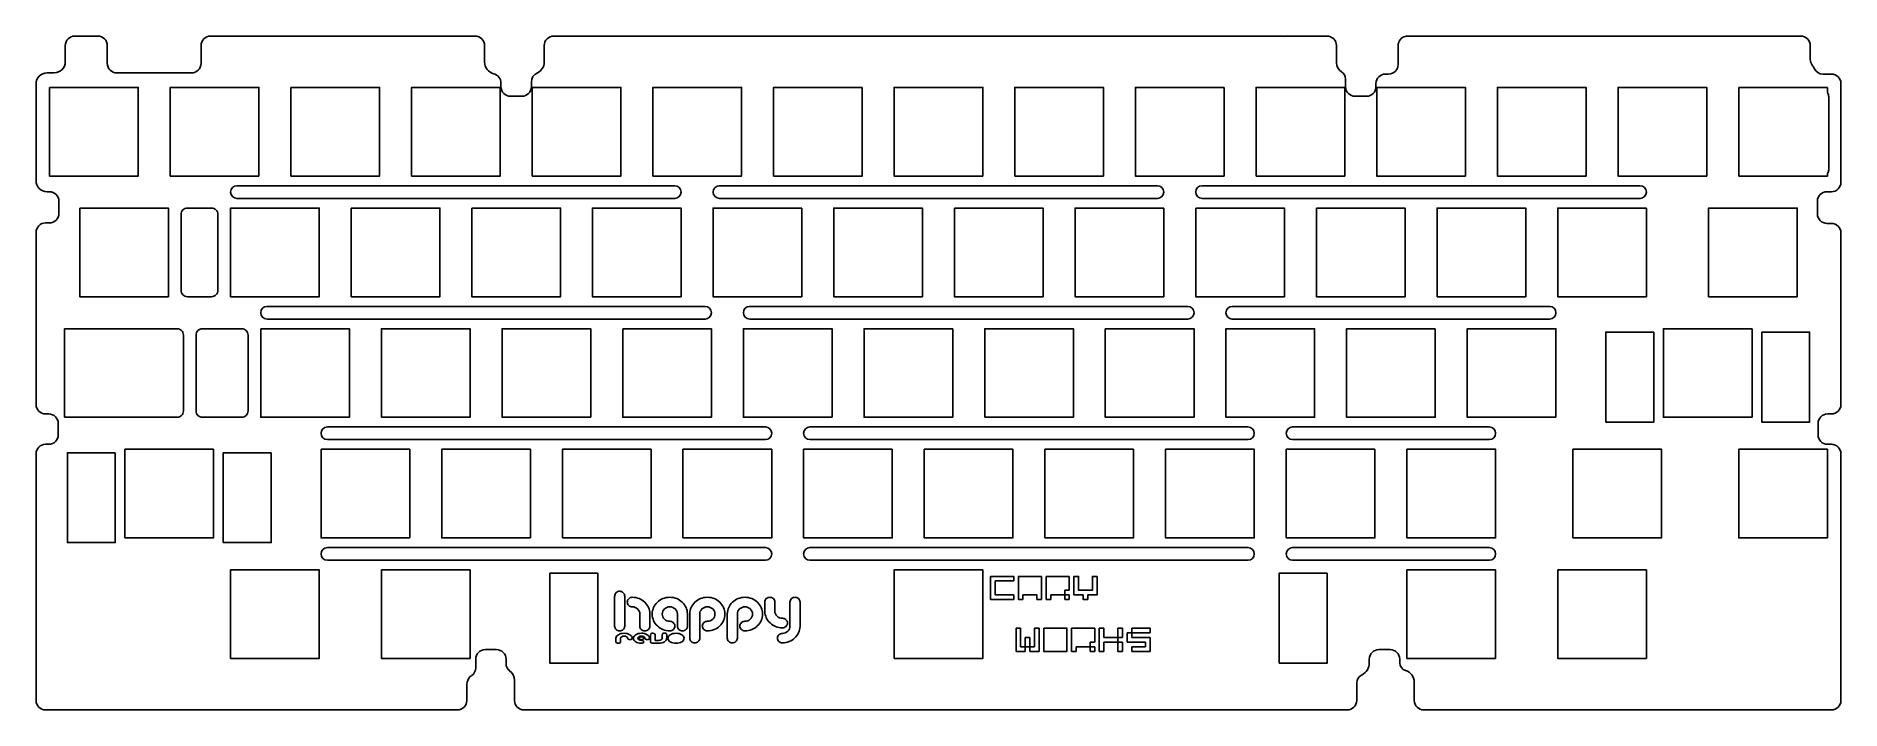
# Model space of a CAD drawing. Header units: millimetres. Extents: x 0 to 284, y -138 to -31.
import ezdxf

# ---------------------------------------------------------------- set-up
doc = ezdxf.new("R2010")
doc.units = ezdxf.units.MM
doc.header["$MEASUREMENT"] = 0

msp = doc.modelspace()

# ---------------------------------------------------------------- linework, layer by layer
for p, q in [((9.25, -31.21), (5.61, -31.21)), ((68.81, -31.21), (27.05, -31.21)), ((196.5, -31.21), (81.23, -31.21)), ((196.5, -31.25), (196.5, -31.21)), ((203.31, -31.21), (196.85, -31.21)), ((278.11, -31.21), (215.7, -31.21)), ((215.7, -31.21), (215.7, -31.25)), ((4.11, -32.71), (4.11, -35.27)), ((10.75, -35.52), (10.75, -32.71)), ((25.55, -32.71), (25.55, -35.52)), ((70.31, -35.32), (70.31, -32.71)), ((79.73, -32.71), (79.73, -35.31)), ((204.81, -35.41), (204.81, -32.71)), ((214.55, -32.71), (214.55, -35.71)), ((279.61, -34.89), (279.61, -32.71)), ((2.36, -37.02), (1.25, -37.02)), ((24.05, -37.02), (12.25, -37.02)), ((-0.5, -38.77), (-0.5, -54.05)), ((72.9, -39.21), (72.9, -38.62)), ((77.7, -38.42), (77.7, -39.21)), ((206.25, -39.21), (206.25, -37.98)), ((211.05, -38.71), (211.05, -39.21)), ((213.05, -37.21), (212.55, -37.21)), ((268.33, -40.31), (268.33, -39.33)), ((268.33, -39.33), (282.33, -39.33)), ((282.95, -37.21), (281.62, -37.21)), ((282.33, -39.33), (282.33, -40.08)), ((284.45, -54.3), (284.45, -38.71)), ((76.2, -40.71), (74.4, -40.71)), ((209.55, -40.71), (207.75, -40.71)), ((268.33, -52.33), (268.33, -40.33, 0)), ((282.53, -40.83), (282.53, -52.33)), ((268.33, -53.33), (268.33, -52.35)), ((282.33, -53.33), (268.33, -53.33)), ((282.33, -52.93), (282.33, -53.33)), ((1.25, -55.8), (1.6, -55.8)), ((282.25, -55.8), (282.95, -55.8)), ((3.1, -57.3), (3.1, -59.22)), ((280.75, -59.3), (280.75, -57.3)), ((-0.5, -62.22), (-0.5, -89.4)), ((1.6, -60.72), (1, -60.72)), ((282.95, -60.8), (282.25, -60.8)), ((284.45, -89.4), (284.45, -62.3)), ((1, -90.9), (1.5, -90.9)), ((282.35, -90.9), (282.95, -90.9)), ((3, -92.4), (3, -94.2)), ((280.85, -94.2), (280.85, -92.4)), ((1.5, -95.7), (1, -95.7)), ((282.95, -95.7), (282.35, -95.7)), ((-0.5, -97.2), (-0.5, -136.16)), ((284.45, -136.16), (284.45, -97.2)), ((158.97, -120.21), (158.97, -116.56)), ((158.97, -116.56), (162.63, -116.56)), ((162.63, -116.56), (162.63, -118.75)), ((90.85, -124.41), (90.85, -119.67)), ((92.44, -119.67), (92.44, -124.41)), ((159.71, -119.48), (159.71, -120.21)), ((161.9, -119.48), (159.71, -119.48)), ((162.63, -118.75), (161.9, -118.75)), ((161.9, -118.75), (161.9, -119.48)), ((161.9, -119.48), (162.63, -119.48)), ((161.9, -120.21), (161.9, -119.48)), ((162.63, -119.48), (162.63, -120.21)), ((94.83, -124.42), (94.83, -122.51)), ((96.41, -122.46), (96.41, -124.42)), ((100.76, -124.42), (100.76, -122.51)), ((102.34, -122.46), (102.34, -124.42)), ((102.7, -126.32), (102.7, -122.46)), ((104.29, -122.51), (104.29, -126.32)), ((108.63, -126.32), (108.63, -122.46)), ((110.22, -122.51), (110.22, -126.32)), ((114.56, -122.09), (114.56, -120.61)), ((116.14, -120.61), (116.14, -122.04)), ((118.53, -124.42), (118.53, -120.61)), ((120.12, -120.61), (120.12, -124.48)), ((159.71, -120.21), (158.97, -120.21)), ((162.63, -120.21), (161.9, -120.21)), ((154.22, -128.41), (154.22, -124.76)), ((154.22, -124.76), (154.95, -124.76)), ((154.95, -124.76), (154.95, -127.68)), ((157.14, -127.68), (157.14, -124.76)), ((157.14, -124.76), (157.87, -124.76)), ((157.87, -124.76), (157.87, -128.41)), ((162.99, -128.41), (162.99, -124.76)), ((162.99, -124.76), (166.64, -124.76)), ((166.64, -124.76), (166.64, -126.95)), ((167.37, -128.41), (167.37, -124.76)), ((167.37, -124.76), (168.1, -124.76)), ((168.1, -124.76), (168.1, -126.22)), ((170.3, -126.22), (170.3, -124.76)), ((170.3, -124.76), (171.03, -124.76)), ((171.03, -124.76), (171.03, -126.22)), ((172.49, -125.49), (172.49, -124.76)), ((172.49, -124.76), (175.41, -124.76)), ((175.41, -124.76), (175.41, -125.49)), ((70.41, -128.13), (72.21, -128.13)), ((91.06, -126.9), (91.06, -126.32)), ((91.79, -126.33), (91.79, -126.9)), ((96.53, -126.9), (96.53, -125.77)), ((97.83, -127.13), (96.89, -127.13)), ((97.26, -125.77), (97.26, -126.67)), ((97.26, -126.67), (97.81, -126.67)), ((98.36, -126.33), (98.36, -125.77)), ((99.09, -125.77), (99.09, -126.35)), ((154.95, -127.68), (155.68, -127.68)), ((155.68, -127.68), (155.68, -126.22)), ((155.68, -126.22), (156.41, -126.22)), ((156.41, -127.68), (155.68, -127.68)), ((155.68, -127.68), (155.68, -128.41)), ((156.41, -126.22), (156.41, -127.68)), ((156.41, -127.68), (157.14, -127.68)), ((156.41, -128.41), (156.41, -127.68)), ((165.91, -127.68), (163.72, -127.68)), ((163.72, -127.68), (163.72, -128.41)), ((166.64, -126.95), (165.91, -126.95)), ((165.91, -126.95), (165.91, -127.68)), ((165.91, -127.68), (166.64, -127.68)), ((165.91, -128.41), (165.91, -127.68)), ((166.64, -127.68), (166.64, -128.41)), ((168.1, -126.22), (170.3, -126.22)), ((170.3, -126.95), (168.1, -126.95)), ((168.1, -126.95), (168.1, -128.41)), ((171.03, -126.22), (170.3, -126.22)), ((170.3, -126.22), (170.3, -126.95)), ((170.3, -126.95), (171.03, -126.95)), ((170.3, -128.41), (170.3, -126.95)), ((171.03, -126.95), (171.03, -128.41)), ((171.76, -126.95), (171.76, -125.49)), ((171.76, -125.49), (172.49, -125.49)), ((174.68, -126.95), (171.76, -126.95)), ((172.49, -125.49), (172.49, -126.22)), ((175.41, -125.49), (172.49, -125.49)), ((172.49, -126.22), (175.41, -126.22)), ((172.49, -128.41), (172.49, -127.68)), ((172.49, -127.68), (174.68, -127.68)), ((174.68, -127.68), (174.68, -126.95)), ((175.41, -126.22), (175.41, -128.41)), ((211.5, -128.13), (213.3, -128.13)), ((68.91, -131), (68.91, -129.63)), ((73.71, -129.63), (73.71, -130.4)), ((155.68, -128.41), (154.22, -128.41)), ((157.87, -128.41), (156.41, -128.41)), ((163.72, -128.41), (162.99, -128.41)), ((166.64, -128.41), (165.91, -128.41)), ((168.1, -128.41), (167.37, -128.41)), ((171.03, -128.41), (170.3, -128.41)), ((175.41, -128.41), (172.49, -128.41)), ((210, -130.25), (210, -129.63)), ((214.8, -129.63), (214.8, -130.2)), ((67.51, -136.16), (67.51, -133.69)), ((75.04, -133), (75.04, -136.16)), ((208.01, -136.16), (208.01, -133.44)), ((217.1, -133.27), (217.1, -136.16)), ((1, -137.66), (66.01, -137.66)), ((76.54, -137.66), (206.51, -137.66)), ((218.6, -137.66), (282.95, -137.66))]:
    msp.add_line(p, q)
for points in [[(1.63, -39.33), (1.63, -53.33), (15.63, -53.33), (15.63, -39.33)], [(34.68, -53.33), (34.68, -39.33), (20.68, -39.33), (20.68, -53.33)], [(39.73, -39.33), (39.73, -53.33), (53.73, -53.33), (53.73, -39.33)], [(58.78, -53.33), (72.78, -53.33), (72.78, -39.33), (58.78, -39.33)], [(77.83, -39.33), (77.83, -53.33), (91.83, -53.33), (91.83, -39.33)], [(96.88, -53.33), (110.88, -53.33), (110.88, -39.33), (96.88, -39.33)], [(129.93, -39.33), (115.93, -39.33), (115.93, -53.33), (129.93, -53.33)], [(148.98, -53.33), (148.98, -39.33), (134.98, -39.33), (134.98, -53.33)], [(154.03, -53.33), (168.03, -53.33), (168.03, -39.33), (154.03, -39.33)], [(187.08, -39.33), (173.08, -39.33), (173.08, -53.33), (187.08, -53.33)], [(192.13, -53.33), (206.13, -53.33), (206.13, -39.33), (192.13, -39.33)], [(211.18, -39.33), (211.18, -53.33), (225.18, -53.33), (225.18, -39.33)], [(230.23, -53.33), (244.23, -53.33), (244.23, -39.33), (230.23, -39.33)], [(263.28, -53.33), (263.28, -39.33), (249.28, -39.33), (249.28, -53.33)], [(6.39, -58.38), (6.39, -72.38), (20.39, -72.38), (20.39, -58.38)], [(30.2, -72.38), (44.2, -72.38), (44.2, -58.38), (30.2, -58.38)], [(49.25, -58.38), (49.25, -72.38), (63.25, -72.38), (63.25, -58.38)], [(68.3, -58.38), (68.3, -72.38), (82.3, -72.38), (82.3, -58.38)], [(101.35, -72.38), (101.35, -58.38), (87.35, -58.38), (87.35, -72.38)], [(120.4, -58.38), (106.4, -58.38), (106.4, -72.38), (120.4, -72.38)], [(139.45, -72.38), (139.45, -58.38), (125.45, -58.38), (125.45, -72.38)], [(144.5, -58.38), (144.5, -72.38), (158.5, -72.38), (158.5, -58.38)], [(177.55, -58.38), (163.55, -58.38), (163.55, -72.38), (177.55, -72.38)], [(182.6, -58.38), (182.6, -72.38), (196.6, -72.38), (196.6, -58.38)], [(201.65, -58.38), (201.65, -72.38), (215.65, -72.38), (215.65, -58.38)], [(220.7, -72.38), (234.7, -72.38), (234.7, -58.38), (220.7, -58.38)], [(253.75, -58.38), (239.75, -58.38), (239.75, -72.38), (253.75, -72.38)], [(277.57, -72.38), (277.57, -58.38), (263.57, -58.38), (263.57, -72.38)], [(34.97, -77.43), (34.97, -91.43), (48.97, -91.43), (48.97, -77.43)], [(54.02, -91.43), (68.02, -91.43), (68.02, -77.43), (54.02, -77.43)], [(87.07, -91.43), (87.07, -77.43), (73.07, -77.43), (73.07, -91.43)], [(92.12, -77.43), (92.12, -91.43), (106.12, -91.43), (106.12, -77.43)], [(125.17, -91.43), (125.17, -77.43), (111.17, -77.43), (111.17, -91.43)], [(144.22, -77.43), (130.22, -77.43), (130.22, -91.43), (144.22, -91.43)], [(149.27, -91.43), (163.27, -91.43), (163.27, -77.43), (149.27, -77.43)], [(168.32, -77.43), (168.32, -91.43), (182.32, -91.43), (182.32, -77.43)], [(187.37, -91.43), (201.37, -91.43), (201.37, -77.43), (187.37, -77.43)], [(220.42, -77.43), (206.42, -77.43), (206.42, -91.43), (220.42, -91.43)], [(239.47, -91.43), (239.47, -77.43), (225.47, -77.43), (225.47, -91.43)], [(254.9, -77.98), (247.32, -77.98), (247.32, -92.18), (254.9, -92.18)], [(270.42, -77.43), (256.42, -77.43), (256.42, -91.43), (270.42, -91.43)], [(271.95, -77.98), (271.95, -92.18), (279.52, -92.18), (279.52, -77.98)], [(27.54, -96.48), (13.54, -96.48), (13.54, -110.48), (27.54, -110.48)], [(44.49, -96.48), (44.49, -110.48), (58.49, -110.48), (58.49, -96.48)], [(77.54, -110.48), (77.54, -96.48), (63.54, -96.48), (63.54, -110.48)], [(82.59, -110.48), (96.59, -110.48), (96.59, -96.48), (82.59, -96.48)], [(101.64, -110.48), (115.64, -110.48), (115.64, -96.48), (101.64, -96.48)], [(134.69, -96.48), (120.69, -96.48), (120.69, -110.48), (134.69, -110.48)], [(139.74, -96.48), (139.74, -110.48), (153.74, -110.48), (153.74, -96.48)], [(172.79, -96.48), (158.79, -96.48), (158.79, -110.48), (172.79, -110.48)], [(177.84, -96.48), (177.84, -110.48), (191.84, -110.48), (191.84, -96.48)], [(210.89, -96.48), (196.89, -96.48), (196.89, -110.48), (210.89, -110.48)], [(215.94, -96.48), (215.94, -110.48), (229.94, -110.48), (229.94, -96.48)], [(242.14, -96.48), (242.14, -110.48), (256.13, -110.48), (256.13, -96.48)], [(282.33, -96.48), (268.33, -96.48), (268.33, -110.48), (282.33, -110.48)], [(12.01, -97.03), (4.44, -97.03), (4.44, -111.23), (12.01, -111.23)], [(36.64, -97.03), (29.06, -97.03), (29.06, -111.23), (36.64, -111.23)], [(30.2, -115.53), (30.2, -129.53), (44.2, -129.53), (44.2, -115.53)], [(54.02, -115.53), (54.02, -129.53), (68.02, -129.53), (68.02, -115.53)], [(80.63, -116.08), (80.63, -130.28), (88.2, -130.28), (88.2, -116.08)], [(134.98, -129.53), (148.98, -129.53), (148.98, -115.53), (134.98, -115.53)], [(150.2, -120.21), (153.86, -120.21), (153.86, -119.48), (150.94, -119.48), (150.94, -117.29), (153.86, -117.29), (153.86, -116.56), (150.2, -116.56)], [(155.32, -120.21), (155.32, -119.48), (157.51, -119.48), (157.51, -120.21), (158.24, -120.21), (158.24, -116.56), (154.59, -116.56), (154.59, -120.21)], [(167.01, -116.56), (166.28, -116.56), (166.28, -118.75), (164.09, -118.75), (164.09, -116.56), (163.36, -116.56), (163.36, -119.48), (164.82, -119.48), (164.82, -120.21), (165.55, -120.21), (165.55, -119.48), (167.01, -119.48)], [(195.75, -130.28), (203.33, -130.28), (203.33, -116.08), (195.75, -116.08)], [(229.94, -129.53), (229.94, -115.53), (215.94, -115.53), (215.94, -129.53)], [(253.75, -129.53), (253.75, -115.53), (239.75, -115.53), (239.75, -129.53)], [(158.6, -124.76), (158.6, -128.41), (162.26, -128.41), (162.26, -124.76)]]:
    msp.add_lwpolyline(points, close=True)
for points in [[(100.35, -54.86, -1), (100.35, -56.86), (31.2, -56.86, -1), (31.2, -54.86)], [(176.55, -54.86), (107.4, -54.86, 1), (107.4, -56.86), (176.55, -56.86, 1)], [(252.75, -54.86), (183.6, -54.86, 1), (183.6, -56.86), (252.75, -56.86, 1)], [(23.39, -72.38), (27.2, -72.38, 0.414214), (28.2, -71.38), (28.2, -59.38, 0.414214), (27.2, -58.38), (23.39, -58.38, 0.414214), (22.39, -59.38), (22.39, -71.38, 0.414214)], [(105.12, -73.91, -1), (105.12, -75.91), (35.97, -75.91, -1), (35.97, -73.91)], [(181.32, -73.91), (112.17, -73.91, 1), (112.17, -75.91), (181.32, -75.91, 1)], [(188.37, -75.91, -1), (188.37, -73.91), (238.47, -73.91, -1), (238.47, -75.91)], [(4.01, -91.43), (21.77, -91.43, 0.414214), (22.77, -90.43), (22.77, -78.43, 0.414214), (21.77, -77.43), (4.01, -77.43)], [(25.77, -91.43), (31.97, -91.43, 0.414214), (32.97, -90.43), (32.97, -78.43, 0.414214), (31.97, -77.43), (25.77, -77.43, 0.414214), (24.77, -78.43), (24.77, -90.43, 0.414214)], [(45.49, -94.96, -1), (45.49, -92.96), (114.64, -92.96, -1), (114.64, -94.96)], [(121.69, -94.96, -1), (121.69, -92.96), (190.84, -92.96, -1), (190.84, -94.96)], [(228.94, -92.96), (197.89, -92.96, 1), (197.89, -94.96), (228.94, -94.96, 1)], [(45.49, -114.01, -1), (45.49, -112.01), (114.64, -112.01, -1), (114.64, -114.01)], [(190.84, -112.01, -1), (190.84, -114.01), (121.69, -114.01, -1), (121.69, -112.01)], [(197.89, -114.01, -1), (197.89, -112.01), (228.94, -112.01, -1), (228.94, -114.01)]]:
    msp.add_lwpolyline(points, format="xyb", close=True)
for centre, radius, start, end in [((5.61, -32.71), 1.5, 90, 180), ((9.25, -32.71), 1.5, 0, 90), ((27.05, -32.71), 1.5, 90, 180), ((68.81, -32.71), 1.5, 0, 90), ((81.23, -32.71), 1.5, 90, 180), ((196.85, -32.71), 1.5, 90, 103.7769), ((203.31, -32.71), 1.5, 0, 90), ((216.05, -32.71), 1.5, 103.7769, 180), ((278.11, -32.71), 1.5, 0, 90), ((1.25, -38.77), 1.75, 90, 180), ((2.36, -35.27), 1.75, 270, 0), ((12.25, -35.52), 1.5, 180, 270), ((24.05, -35.52), 1.5, 270, 0), ((72.21, -35.32), 1.9, 180, 256.2269), ((77.83, -35.31), 1.9, 293.8478, 0), ((206.51, -35.41), 1.7, 180, 238.7683), ((204.95, -37.98), 1.3, 0, 58.7683), ((213.05, -35.71), 1.5, 270, 0), ((281.11, -34.89), 1.5, 180, 217.5725), ((277.15, -37.94), 3.5, 26.5235, 37.5725), ((281.62, -35.71), 1.5, 206.5235, 270), ((71.4, -38.62), 1.5, 0, 76.2269), ((74.4, -39.21), 1.5, 180, 270), ((76.2, -39.21), 1.5, 270, 0), ((79.2, -38.42), 1.5, 113.8478, 180), ((207.75, -39.21), 1.5, 180, 270), ((209.55, -39.21), 1.5, 270, 0), ((212.55, -38.71), 1.5, 90, 180), ((282.95, -38.71), 1.5, 0, 90), ((269.33, -40.33), 1, 178.7846, 180.0002), ((281.03, -40.83), 1.5, 0, 29.927), ((1.25, -54.05), 1.75, 180, 270), ((269.33, -52.33), 1, 180, 181.2154), ((281.53, -52.33), 1, 323.1294, 0), ((1.6, -57.3), 1.5, 0, 90), ((282.25, -57.3), 1.5, 90, 180), ((282.95, -54.3), 1.5, 270, 0), ((1.6, -59.22), 1.5, 270, 0), ((282.25, -59.3), 1.5, 180, 270), ((1, -62.22), 1.5, 90, 180), ((282.95, -62.3), 1.5, 0, 90), ((1, -89.4), 1.5, 180, 270), ((1.5, -92.4), 1.5, 0, 90), ((282.35, -92.4), 1.5, 90, 180), ((282.95, -89.4), 1.5, 270, 0), ((1, -97.2), 1.5, 90, 180), ((1.5, -94.2), 1.5, 270, 0), ((282.35, -94.2), 1.5, 180, 270), ((282.95, -97.2), 1.5, 0, 90), ((70.41, -129.63), 1.5, 90, 180), ((72.21, -129.63), 1.5, 0, 90), ((211.5, -129.63), 1.5, 90, 180), ((213.3, -129.63), 1.5, 0, 90), ((67.41, -131), 1.5, 305.2, 0), ((75.01, -130.4), 1.3, 180, 234.3207), ((207.95, -130.25), 2.05, 296.0322, 0), ((216.1, -130.2), 1.3, 180, 253.695), ((69.31, -133.69), 1.8, 125.2, 180), ((73.14, -133), 1.9, 0, 54.3207), ((209.51, -133.44), 1.5, 116.0322, 180), ((215.2, -133.27), 1.9, 0, 73.695), ((1, -136.16), 1.5, 180, 270), ((66.01, -136.16), 1.5, 270, 0), ((76.54, -136.16), 1.5, 180, 270), ((206.51, -136.16), 1.5, 270, 0), ((218.6, -136.16), 1.5, 180, 270), ((282.95, -136.16), 1.5, 270, 0)]:
    msp.add_arc(centre, radius, start, end)
for centre, major_axis, ratio, start_param, end_param in [((639.61, -322.56), (548.71, -203.15), 0.034404, 3.125566, 3.154329), ((207.46, -363.75), (-116.16, 244.77), 0.051913, 6.258553, 6.301408), ((-5.45, -367.79), (97.39, 248.82), 0.053169, 6.261486, 6.303993), ((-115.1, -192.93), (207.5, 73.5), 0.055375, 6.263572, 6.31129), ((-868.61, -471.08), (963.37, 348.94), 0.031708, 6.271701, 6.298735), ((-924.34, -493.46), (1025.03, 371.32), 0.030739, 6.27205, 6.298259), ((315.09, -30.01), (220.21, 94.7), 0.052539, 3.119003, 3.16532), ((-50.16, -59.24), (146.51, -65.48), 0.06489, 6.25652, 6.312179), ((313.39, -33.3), (212.58, 91.4), 0.053475, 3.118604, 3.165744), ((-44.23, -59.24), (146.51, -65.48), 0.06489, 6.25652, 6.312179), ((224.01, 146.33), (118.85, 271.42), 0.051348, 3.122946, 3.162458), ((279.77, 260.52), (168.68, 385.61), 0.043084, 3.125932, 3.159081), ((535.66, 834.28), (-418.81, -957.36), 0.032954, 6.270974, 6.297601), ((82.96, -218.59), (34.67, 95.36), 0.086684, 6.247392, 6.31469), ((-88.07, 347.89), (-205.74, 472.51), 0.038951, 3.125859, 3.155806), ((-145.17, -422.26), (238.55, 296.39), 0.058285, 0.00695, 0.045495), ((-276.93, -18.92), (370.56, -107.45), 0.019912, 6.265206, 6.288959), ((566.26, -276.62), (472.43, -150.44), 0.034322, 3.112492, 3.150632), ((812.59, -987.32), (-718.56, 861.44), 0.033416, 6.256135, 6.278616), ((143.28, -137.95), (48.56, -11.65), 0.054843, 3.08912, 3.154746), ((-216.98, -505.97), (313.1, 380.1), 0.05092, 0.006659, 0.0407), ((-274.2, -18.92), (370.56, -107.45), 0.019912, 6.265206, 6.288959), ((145.09, -137.38), (48.56, -11.65), 0.054843, 3.08912, 3.154746), ((49.89, -203.53), (47.25, 77.92), 0.067545, 6.28258, 6.324118), ((60.97, -134.04), (36.28, 8.31), 0.06244, 6.26889, 6.346348), ((-926.84, 160.65), (1025.91, -287.11), 0.022834, 6.262394, 6.287944), ((571.72, -276.62), (472.43, -150.44), 0.034322, 3.112492, 3.150632), ((-298.96, -253.76), (400.75, 127.58), 0.037273, 6.273379, 6.314782), ((524.63, 800.46), (407.61, 927.46), 0.027786, 3.131556, 3.152908)]:
    msp.add_ellipse(centre, major_axis=major_axis, ratio=ratio, start_param=start_param, end_param=end_param)
for points, knots in [([(93.07, -121.15), (92.91, -121.01), (92.84, -120.83), (92.84, -120.62), (92.84, -120.41), (92.91, -120.24), (93.07, -120.09), (93.22, -119.94), (93.41, -119.87), (93.62, -119.86)], [1, 1, 1, 1, 2, 2, 2, 3, 3, 3, 4, 4, 4, 4]), ([(100.4, -121.71), (100.17, -121.48), (99.89, -121.37), (99.56, -121.37), (99.23, -121.37), (98.94, -121.48), (98.71, -121.71), (98.47, -121.93), (98.36, -122.2), (98.36, -122.51), (98.36, -122.82), (98.47, -123.09), (98.71, -123.32)], [9, 9, 9, 9, 10, 10, 10, 11, 11, 11, 12, 12, 12, 13, 13, 13, 13]), ([(106.33, -121.71), (106.1, -121.48), (105.82, -121.37), (105.49, -121.37), (105.16, -121.37), (104.87, -121.48), (104.64, -121.71), (104.4, -121.93), (104.29, -122.2), (104.29, -122.51)], [11, 11, 11, 11, 12, 12, 12, 13, 13, 13, 14, 14, 14, 14]), ([(104.93, -123.87), (105.09, -123.73), (105.27, -123.66), (105.48, -123.66), (105.81, -123.66), (106.1, -123.55), (106.33, -123.32), (106.57, -123.09), (106.69, -122.82), (106.69, -122.51), (106.69, -122.2), (106.57, -121.93), (106.33, -121.71)], [7, 7, 7, 7, 8, 8, 8, 9, 9, 9, 10, 10, 10, 11, 11, 11, 11]), ([(108.27, -122.51), (108.25, -123.26), (107.97, -123.89), (107.45, -124.39), (106.92, -124.9), (106.27, -125.15), (105.48, -125.17)], [2, 2, 2, 2, 3, 3, 3, 4, 4, 4, 4]), ([(112.26, -121.71), (112.03, -121.48), (111.75, -121.37), (111.42, -121.37), (111.09, -121.37), (110.8, -121.48), (110.57, -121.71)], [11, 11, 11, 11, 12, 12, 12, 13, 13, 13, 13]), ([(114.2, -122.51), (114.17, -123.26), (113.9, -123.89), (113.37, -124.39), (112.85, -124.9), (112.19, -125.15), (111.41, -125.17)], [2, 2, 2, 2, 3, 3, 3, 4, 4, 4, 4]), ([(112.26, -123.32), (112.5, -123.09), (112.61, -122.82), (112.61, -122.51), (112.61, -122.2), (112.5, -121.93), (112.26, -121.71)], [9, 9, 9, 9, 10, 10, 10, 11, 11, 11, 11]), ([(114.79, -120.08), (114.94, -119.93), (115.13, -119.86), (115.35, -119.86), (115.56, -119.86), (115.75, -119.93), (115.91, -120.08)], [8, 8, 8, 8, 9, 9, 9, 10, 10, 10, 10]), ([(118.76, -120.08), (118.91, -119.93), (119.1, -119.86), (119.32, -119.86), (119.54, -119.86), (119.73, -119.93), (119.88, -120.08)], [8, 8, 8, 8, 9, 9, 9, 10, 10, 10, 10]), ([(92.2, -124.94), (92.04, -125.09), (91.86, -125.16), (91.64, -125.16), (91.42, -125.16), (91.23, -125.09), (91.08, -124.94)], [4, 4, 4, 4, 5, 5, 5, 6, 6, 6, 6]), ([(96.18, -124.95), (96.03, -125.09), (95.85, -125.17), (95.62, -125.17), (95.41, -125.17), (95.22, -125.09), (95.06, -124.95)], [8, 8, 8, 8, 9, 9, 9, 10, 10, 10, 10]), ([(98.71, -123.32), (98.94, -123.55), (99.23, -123.66), (99.56, -123.66), (99.77, -123.66), (99.96, -123.73), (100.11, -123.87)], [13, 13, 13, 13, 14, 14, 14, 15, 15, 15, 15]), ([(100.11, -123.87), (100.27, -124.02), (100.35, -124.2), (100.35, -124.41), (100.35, -124.61), (100.27, -124.79), (100.12, -124.94), (99.96, -125.08), (99.78, -125.16), (99.56, -125.17)], [15, 15, 15, 15, 16, 16, 16, 17, 17, 17, 18, 18, 18, 18]), ([(102.11, -124.95), (101.96, -125.09), (101.78, -125.17), (101.55, -125.17), (101.34, -125.17), (101.15, -125.09), (100.99, -124.95)], [4, 4, 4, 4, 5, 5, 5, 6, 6, 6, 6]), ([(104.93, -124.94), (104.77, -124.79), (104.69, -124.61), (104.69, -124.41), (104.69, -124.2), (104.77, -124.02), (104.93, -123.87)], [5, 5, 5, 5, 6, 6, 6, 7, 7, 7, 7]), ([(110.85, -124.94), (110.7, -124.79), (110.62, -124.61), (110.62, -124.41), (110.62, -124.2), (110.7, -124.02), (110.86, -123.87)], [5, 5, 5, 5, 6, 6, 6, 7, 7, 7, 7]), ([(110.86, -123.87), (111.02, -123.73), (111.2, -123.66), (111.41, -123.66), (111.74, -123.66), (112.03, -123.55), (112.26, -123.32)], [7, 7, 7, 7, 8, 8, 8, 9, 9, 9, 9]), ([(116.78, -125.78), (116.94, -125.63), (117.12, -125.56), (117.33, -125.56), (117.66, -125.56), (117.95, -125.45), (118.18, -125.22)], [3, 3, 3, 3, 4, 4, 4, 5, 5, 5, 5]), ([(117.9, -123.4), (118.06, -123.54), (118.14, -123.72), (118.14, -123.93), (118.14, -124.14), (118.06, -124.31), (117.9, -124.46)], [1, 1, 1, 1, 2, 2, 2, 3, 3, 3, 3]), ([(91.68, -127.06), (91.61, -127.11), (91.53, -127.13), (91.43, -127.13), (91.32, -127.13), (91.24, -127.11), (91.17, -127.06)], [10, 10, 10, 10, 11, 11, 11, 12, 12, 12, 12]), ([(92.74, -126.09), (92.63, -126.03), (92.5, -125.99), (92.35, -125.99), (92.19, -125.99), (92.06, -126.03), (91.96, -126.09)], [5, 5, 5, 5, 6, 6, 6, 7, 7, 7, 7]), ([(93.01, -126.49), (92.93, -126.45), (92.9, -126.4), (92.9, -126.33), (92.9, -126.24), (92.84, -126.16), (92.74, -126.09)], [3, 3, 3, 3, 4, 4, 4, 5, 5, 5, 5]), ([(93.52, -126.49), (93.45, -126.54), (93.37, -126.56), (93.27, -126.56), (93.17, -126.56), (93.08, -126.54), (93.01, -126.49)], [1, 1, 1, 1, 2, 2, 2, 3, 3, 3, 3]), ([(94.69, -126.09), (94.58, -126.16), (94.52, -126.24), (94.52, -126.33), (94.52, -126.43), (94.58, -126.51), (94.69, -126.58)], [7, 7, 7, 7, 8, 8, 8, 9, 9, 9, 9]), ([(95.47, -126.09), (95.36, -126.03), (95.23, -125.99), (95.08, -125.99), (94.93, -125.99), (94.79, -126.03), (94.69, -126.09)], [5, 5, 5, 5, 6, 6, 6, 7, 7, 7, 7]), ([(94.69, -126.58), (94.79, -126.64), (94.93, -126.68), (95.08, -126.68), (95.18, -126.68), (95.26, -126.7), (95.33, -126.74)], [9, 9, 9, 9, 10, 10, 10, 11, 11, 11, 11]), ([(94.82, -126.17), (94.89, -126.13), (94.98, -126.11), (95.08, -126.11), (95.18, -126.11), (95.26, -126.13), (95.41, -126.22), (95.45, -126.27), (95.45, -126.33), (95.45, -126.4), (95.41, -126.45), (95.34, -126.49)], [1, 1, 1, 1, 2, 2, 2, 3, 3, 4, 4, 4, 5, 5, 5, 5]), ([(95.34, -126.49), (95.26, -126.54), (95.18, -126.56), (95.08, -126.56), (94.98, -126.56), (94.89, -126.54), (94.82, -126.49)], [5, 5, 5, 5, 6, 6, 6, 7, 7, 7, 7]), ([(95.33, -126.74), (95.41, -126.79), (95.44, -126.84), (95.44, -126.9), (95.44, -126.96), (95.41, -127.02), (95.34, -127.06)], [11, 11, 11, 11, 12, 12, 12, 13, 13, 13, 13]), ([(95.74, -126.49), (95.67, -126.45), (95.63, -126.4), (95.63, -126.33), (95.63, -126.24), (95.58, -126.16), (95.47, -126.09)], [3, 3, 3, 3, 4, 4, 4, 5, 5, 5, 5]), ([(96.25, -126.49), (96.18, -126.54), (96.1, -126.56), (96, -126.56), (95.9, -126.56), (95.81, -126.54), (95.74, -126.49)], [1, 1, 1, 1, 2, 2, 2, 3, 3, 3, 3]), ([(98.46, -125.61), (98.53, -125.56), (98.62, -125.54), (98.72, -125.54), (98.82, -125.54), (98.91, -125.56), (98.98, -125.61)], [8, 8, 8, 8, 9, 9, 9, 10, 10, 10, 10]), ([(104.05, -126.85), (103.89, -127), (103.71, -127.07), (103.49, -127.07), (103.27, -127.07), (103.08, -127), (102.93, -126.85)], [16, 16, 16, 16, 17, 17, 17, 18, 18, 18, 18]), ([(109.98, -126.85), (109.82, -127), (109.63, -127.07), (109.42, -127.07), (109.2, -127.07), (109.01, -127), (108.86, -126.85)], [16, 16, 16, 16, 17, 17, 17, 18, 18, 18, 18]), ([(116.77, -126.84), (116.62, -126.69), (116.54, -126.52), (116.54, -126.31), (116.54, -126.1), (116.62, -125.92), (116.78, -125.78)], [1, 1, 1, 1, 2, 2, 2, 3, 3, 3, 3])]:
    msp.add_open_spline(points, degree=3, knots=knots)
for points in [[(93.62, -121.37), (93.41, -121.37), (93.23, -121.29), (93.07, -121.15)], [(93.62, -119.86), (94.41, -119.87), (95.06, -120.13), (95.59, -120.64)], [(94.48, -121.71), (94.24, -121.48), (93.96, -121.37), (93.62, -121.37)], [(95.59, -120.64), (96.11, -121.14), (96.39, -121.75), (96.41, -122.46)], [(96.77, -122.51), (96.8, -121.77), (97.07, -121.14), (97.59, -120.64)], [(97.6, -124.39), (97.07, -123.89), (96.8, -123.26), (96.77, -122.51)], [(97.59, -120.64), (98.11, -120.14), (98.77, -119.88), (99.56, -119.86)], [(99.56, -119.86), (100.35, -119.88), (101, -120.14), (101.52, -120.64)], [(101.52, -120.64), (102.04, -121.14), (102.32, -121.75), (102.34, -122.46)], [(102.7, -122.46), (102.73, -121.75), (103, -121.14), (103.52, -120.64)], [(103.52, -120.64), (104.04, -120.14), (104.71, -119.88), (105.51, -119.86)], [(105.51, -119.86), (106.28, -119.88), (106.93, -120.14), (107.45, -120.64)], [(107.45, -120.64), (107.97, -121.14), (108.25, -121.77), (108.27, -122.51)], [(108.63, -122.46), (108.66, -121.75), (108.93, -121.14), (109.45, -120.64)], [(109.45, -120.64), (109.97, -120.14), (110.64, -119.88), (111.44, -119.86)], [(110.57, -121.71), (110.33, -121.93), (110.22, -122.2), (110.22, -122.51)], [(111.44, -119.86), (112.21, -119.88), (112.86, -120.14), (113.38, -120.64)], [(113.38, -120.64), (113.9, -121.14), (114.17, -121.77), (114.2, -122.51)], [(114.56, -120.61), (114.56, -120.4), (114.64, -120.22), (114.79, -120.08)], [(115.39, -123.91), (114.86, -123.41), (114.59, -122.8), (114.56, -122.09)], [(115.91, -120.08), (116.07, -120.22), (116.14, -120.4), (116.14, -120.61)], [(116.14, -122.04), (116.14, -122.35), (116.26, -122.62), (116.5, -122.84)], [(118.53, -120.61), (118.53, -120.4), (118.61, -120.22), (118.76, -120.08)], [(119.88, -120.08), (120.04, -120.22), (120.12, -120.4), (120.12, -120.61)], [(91.08, -124.94), (90.93, -124.8), (90.85, -124.62), (90.85, -124.41)], [(92.44, -124.41), (92.44, -124.62), (92.36, -124.8), (92.2, -124.94)], [(99.56, -125.17), (98.78, -125.15), (98.12, -124.9), (97.6, -124.39)], [(117.35, -124.69), (116.56, -124.68), (115.91, -124.42), (115.39, -123.91)], [(118.18, -125.22), (118.42, -125), (118.53, -124.73), (118.53, -124.42)], [(120.12, -124.48), (120.09, -125.18), (119.82, -125.79), (119.29, -126.29)], [(91.06, -126.32), (91.08, -126.11), (91.2, -125.92), (91.44, -125.77)], [(91.17, -127.06), (91.1, -127.02), (91.06, -126.97), (91.06, -126.9)], [(91.44, -125.77), (91.68, -125.62), (91.98, -125.55), (92.35, -125.54)], [(91.79, -126.9), (91.79, -126.97), (91.76, -127.02), (91.68, -127.06)], [(91.96, -126.09), (91.85, -126.16), (91.79, -126.24), (91.79, -126.33)], [(93.25, -125.78), (93.5, -125.93), (93.62, -126.11), (93.63, -126.33)], [(94.17, -126.9), (93.93, -126.75), (93.81, -126.56), (93.79, -126.33)], [(95.08, -127.13), (94.72, -127.13), (94.42, -127.05), (94.17, -126.9)], [(94.82, -126.49), (94.75, -126.45), (94.72, -126.4), (94.72, -126.33)], [(95.34, -127.06), (95.26, -127.1), (95.18, -127.13), (95.08, -127.13)], [(95.99, -125.78), (96.23, -125.93), (96.35, -126.11), (96.36, -126.33)], [(96.63, -127.06), (96.56, -127.02), (96.53, -126.97), (96.53, -126.9)], [(96.63, -125.61), (96.7, -125.56), (96.79, -125.54), (96.89, -125.54)], [(96.89, -127.13), (96.79, -127.13), (96.7, -127.1), (96.63, -127.06)], [(97.81, -126.67), (97.96, -126.67), (98.09, -126.64), (98.2, -126.57)], [(98.71, -126.89), (98.47, -127.04), (98.18, -127.12), (97.83, -127.13)], [(98.2, -126.57), (98.31, -126.51), (98.36, -126.42), (98.36, -126.33)], [(98.36, -125.77), (98.36, -125.7), (98.4, -125.65), (98.46, -125.61)], [(98.98, -125.61), (99.05, -125.65), (99.09, -125.7), (99.09, -125.77)], [(99.63, -126.9), (99.39, -126.74), (99.27, -126.56), (99.26, -126.33)], [(99.63, -125.77), (99.87, -125.62), (100.18, -125.55), (100.54, -125.54)], [(100.54, -127.13), (100.18, -127.12), (99.87, -127.05), (99.63, -126.9)], [(100.54, -125.54), (100.9, -125.55), (101.2, -125.62), (101.44, -125.77)], [(101.44, -126.9), (101.2, -127.05), (100.9, -127.12), (100.54, -127.13)], [(101.82, -126.33), (101.81, -126.56), (101.68, -126.74), (101.44, -126.9)], [(102.93, -126.85), (102.78, -126.71), (102.7, -126.53), (102.7, -126.32)], [(104.29, -126.32), (104.29, -126.53), (104.21, -126.71), (104.05, -126.85)], [(108.86, -126.85), (108.71, -126.71), (108.63, -126.53), (108.63, -126.32)], [(110.22, -126.32), (110.22, -126.53), (110.14, -126.71), (109.98, -126.85)], [(119.29, -126.29), (118.77, -126.8), (118.11, -127.06), (117.33, -127.07)]]:
    msp.add_open_spline(points, degree=3)

doc.saveas('drawing.dxf')
